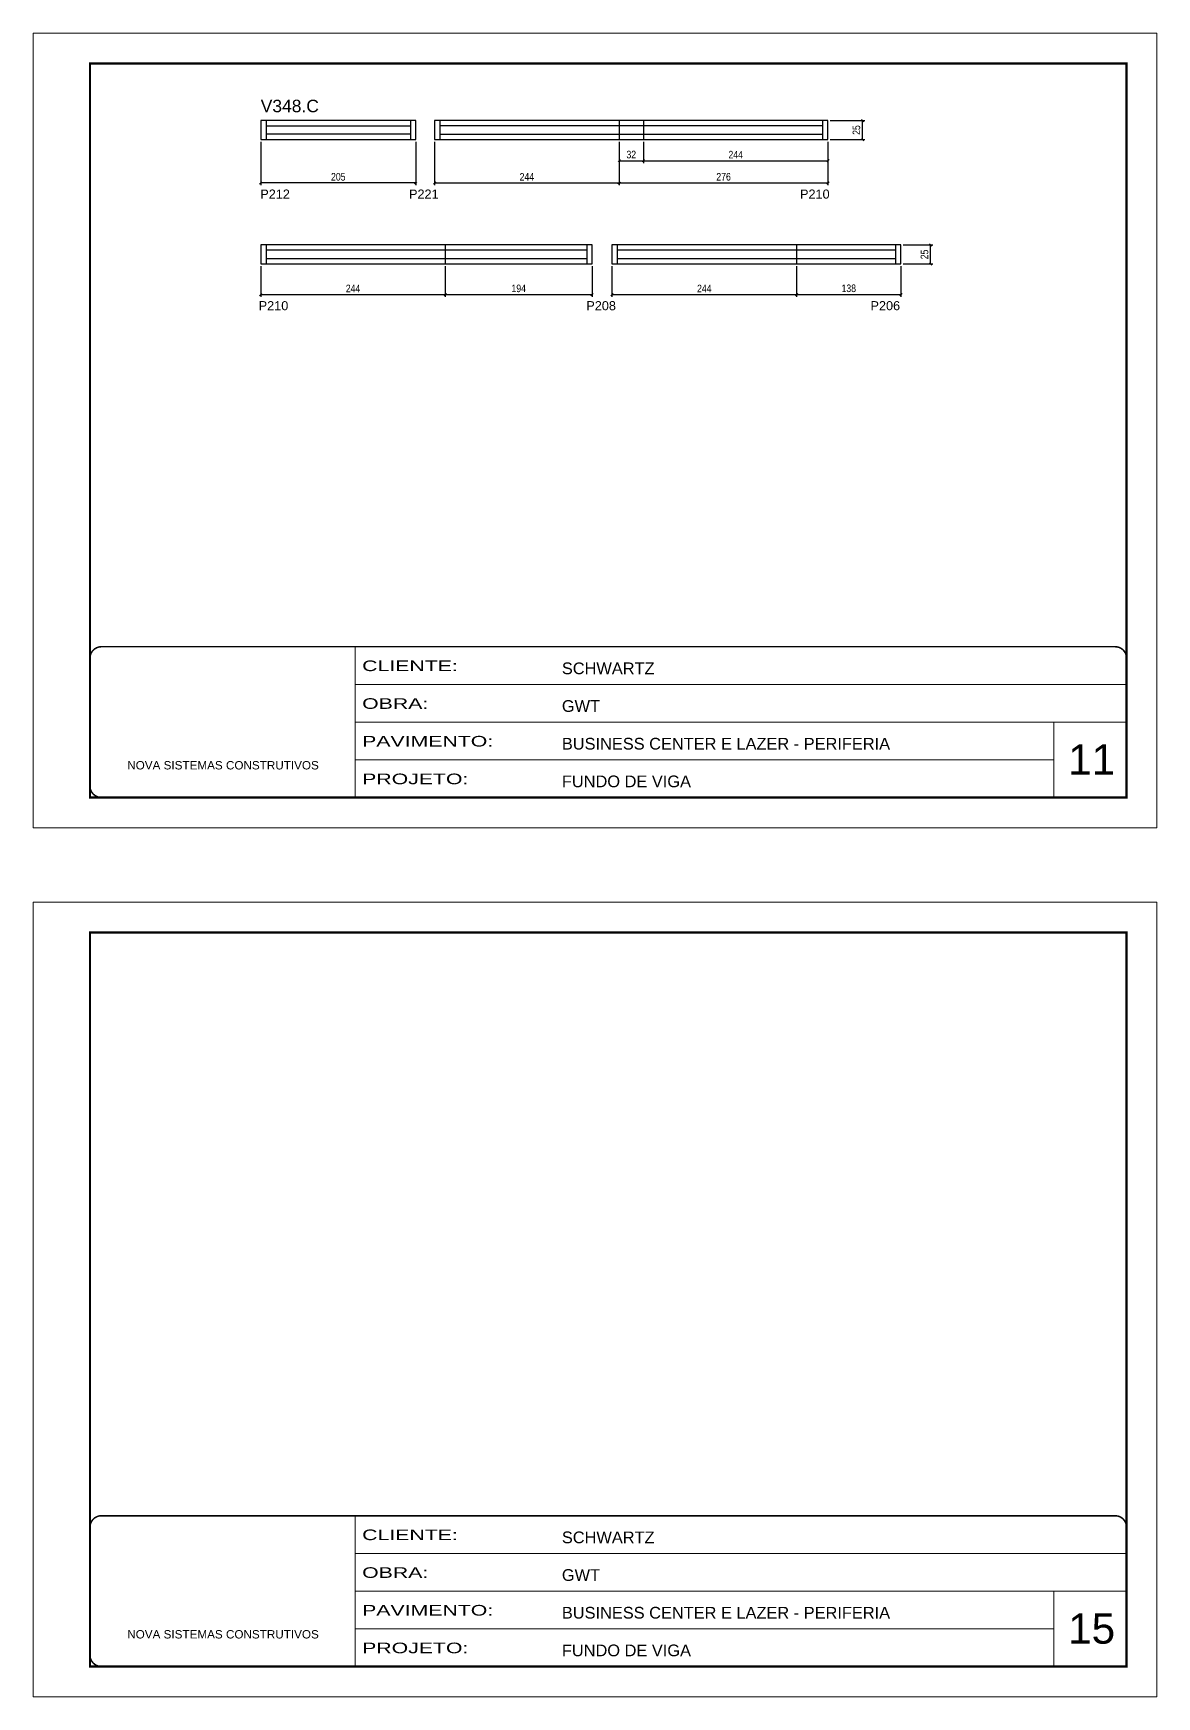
# Model space of a CAD drawing. Extents: x 3245 to 12416, y 917 to 10295.
# Drawn here: x 6429 to 7914, y 5512 to 7710 of the extents above; entities that cross this region are included whole.
import ezdxf

# ---------------------------------------------------------------- set-up
doc = ezdxf.new("R2010")
doc.units = 0
doc.linetypes.add('CONTINUO', pattern=[0])
doc.linetypes.add('DASHED', pattern=[0.75, 0.5, -0.25])
for name, color, linetype in [('5', 5, 'Continuous'), ('COTA', 241, 'Continuous'), ('NOMENCLATURA', 7, 'Continuous'), ('Painéis', 200, 'Continuous'), ('SARR_2.2x7', 40, 'Continuous')]:
    doc.layers.add(name, color=color, linetype=linetype)
for name, color, linetype, lineweight in [('CARIMBO', 255, 'Continuous', 9), ('Folhas', 255, 'Continuous', 9), ('SARRAFO DE PRESSAO', 251, 'DASHED', 9)]:
    doc.layers.add(name, color=color, linetype=linetype, lineweight=lineweight)
doc.styles.add('ARIAL', font='arial.ttf')
doc.styles.add('COTA TECNICA-50', font='techl___.ttf', dxfattribs={"height": 10})
doc.styles.get("Standard").update_dxf_attribs({"font": 'arial.ttf'})
doc.styles.add('Tecnologia', font='')
doc.styles.get('Tecnologia').set_extended_font_data('Forgotten Futurist')
doc.dimstyles.new('COTA PAINEL-50', dxfattribs={"dimtxt": 10, "dimasz": 3, "dimexe": 3, "dimexo": 3, "dimgap": 3, "dimtad": 1, "dimdec": 1, "dimzin": 12, "dimdsep": 46, "dimtxsty": 'COTA TECNICA-50', "dimblk1": 'OBLIQUE', "dimblk2": 'OBLIQUE', "dimsah": 1, "dimcen": 0.9, "dimclrd": 4, "dimclre": 4, "dimclrt": 240, "dimadec": 1, "dimazin": 3, "dimtfac": 1, "dimtdec": 1, "dimtmove": 0, "dimatfit": 3, "dimfxl": 1, "dimtolj": 1, "dimtzin": 12, "dimarcsym": 0})

# ---------------------------------------------------------------- blocks, each defined once
blk = doc.blocks.new('9999999999')
at = {"color": 30, "linetype": 'CONTINUO'}
for p, q in [((98564.6, 34230.2), (98564.6, 34429.4)), ((98564.6, 34379.6), (99584, 34379.6)), ((98564.6, 34329.8), (99488, 34329.8)), ((99584, 34329.8), (99488, 34329.8)), ((99488, 34329.8), (99488, 34230.2)), ((98564.6, 34280), (99488, 34280))]:
    blk.add_line(p, q, dxfattribs=at)
at = {"color": 30, "linetype": 'CONTINUO', "const_width": 2}
blk.add_lwpolyline([(99584, 34230.2), (99584, 34414.4, 0.414214), (99569, 34429.4), (98229, 34429.4, 0.414214), (98214, 34414.4), (98214, 34245.2, 0.414214), (98229, 34230.2), (99584, 34230.2)], format="xyb", dxfattribs=at)
at = {"layer": 'Folhas'}
blk.add_lwpolyline([(98139, 34190.2), (99624, 34190.2), (99624, 35240.2), (98139, 35240.2)], close=True, dxfattribs=at)
at = {"layer": 'Folhas', "color": 30, "const_width": 3}
blk.add_lwpolyline([(98214, 34230.2), (99584, 34230.2), (99584, 35200.2), (98214, 35200.2)], close=True, dxfattribs=at)
at = {"color": 7, "linetype": 'Continuous', "ltscale": 5, "style": 'ARIAL'}
for s, height, p in [('SCHWARTZ', 15.48, (98837.7, 34393.1)), ('GWT', 15.48, (98837.7, 34343.3)), ('BUSINESS CENTER E LAZER - PERIFERIA', 15.483, (98837.7, 34293.5)), ('NOVA SISTEMAS CONSTRUTIVOS', 11.059, (98263.2, 34267.2)), ('FUNDO DE VIGA', 15.483, (98837.7, 34243.7))]:
    blk.add_text(s, height=height, dxfattribs=at).set_placement(p)
at = {"layer": 'Folhas', "color": 7, "style": 'Tecnologia', "width": 1.5}
for s, p in [('CLIENTE:', (98573.7, 34397.2)), ('OBRA:', (98573.7, 34347.3)), ('PAVIMENTO:', (98573.7, 34297.5)), ('PROJETO:', (98573.7, 34247.7))]:
    blk.add_text(s, height=14, dxfattribs=at).set_placement(p)
blk = doc.blocks.new('_Oblique')
at = {"color": 0, "linetype": 'ByBlock', "lineweight": -2}
blk.add_line((-0.5, -0.5), (0.5, 0.5), dxfattribs=at)
blk = doc.blocks.new('*D924')
at = {"layer": 'COTA', "color": 4, "linetype": 'ByBlock', "lineweight": -2, "transparency": 16777216}
for p, q in [((6729.5, 7566.7), (6729.5, 7509.3)), ((6934.5, 7566.7), (6934.5, 7509.3)), ((6934.5, 7512.3), (6729.5, 7512.3))]:
    blk.add_line(p, q, dxfattribs=at)
at = {"layer": 'Defpoints', "color": 0, "linetype": 'ByBlock', "transparency": 16777216}
for p in [(6729.5, 7569.7), (6934.5, 7569.7), (6729.5, 7512.3)]:
    blk.add_point(p, dxfattribs=at)
at = {"layer": 'COTA', "color": 4, "linetype": 'ByBlock', "lineweight": -2, "transparency": 16777216, "xscale": 3, "yscale": 3, "zscale": 3, "rotation": 180}
blk.add_blockref('_Oblique', (6729.5, 7512.3), dxfattribs=at)
at = {"layer": 'COTA', "color": 4, "linetype": 'ByBlock', "lineweight": -2, "transparency": 16777216, "xscale": 3, "yscale": 3, "zscale": 3}
blk.add_blockref('_Oblique', (6934.5, 7512.3), dxfattribs=at)
at = {"layer": 'COTA', "color": 240, "linetype": 'ByBlock', "transparency": 16777216, "insert": (6832, 7520.4), "char_height": 10, "attachment_point": 5, "style": 'COTA TECNICA-50'}
blk.add_mtext('\\A1;205', dxfattribs=at)
blk = doc.blocks.new('*D925')
at = {"layer": 'COTA', "color": 4, "linetype": 'ByBlock', "lineweight": -2, "transparency": 16777216}
for p, q in [((6959.3, 7566.7), (6959.3, 7509.3)), ((7203.3, 7566.7), (7203.3, 7509.3)), ((6959.3, 7512.3), (7203.3, 7512.3))]:
    blk.add_line(p, q, dxfattribs=at)
at = {"layer": 'Defpoints', "color": 0, "linetype": 'ByBlock', "transparency": 16777216}
for p in [(6959.3, 7569.7), (7203.3, 7569.7), (7203.3, 7512.3)]:
    blk.add_point(p, dxfattribs=at)
at = {"layer": 'COTA', "color": 4, "linetype": 'ByBlock', "lineweight": -2, "transparency": 16777216, "xscale": 3, "yscale": 3, "zscale": 3, "rotation": 180}
blk.add_blockref('_Oblique', (6959.3, 7512.3), dxfattribs=at)
at = {"layer": 'COTA', "color": 4, "linetype": 'ByBlock', "lineweight": -2, "transparency": 16777216, "xscale": 3, "yscale": 3, "zscale": 3}
blk.add_blockref('_Oblique', (7203.3, 7512.3), dxfattribs=at)
at = {"layer": 'COTA', "color": 240, "linetype": 'ByBlock', "transparency": 16777216, "insert": (7081.3, 7520.4), "char_height": 10, "attachment_point": 5, "style": 'COTA TECNICA-50'}
blk.add_mtext('\\A1;244', dxfattribs=at)
blk = doc.blocks.new('*D926')
at = {"layer": 'COTA', "color": 4, "linetype": 'ByBlock', "lineweight": -2, "transparency": 16777216}
for p, q in [((7203.3, 7566.7), (7203.3, 7509.3)), ((7479.3, 7566.7), (7479.3, 7509.3)), ((7203.3, 7512.3), (7479.3, 7512.3))]:
    blk.add_line(p, q, dxfattribs=at)
at = {"layer": 'Defpoints', "color": 0, "linetype": 'ByBlock', "transparency": 16777216}
for p in [(7203.3, 7569.7), (7479.3, 7569.7), (7479.3, 7512.3)]:
    blk.add_point(p, dxfattribs=at)
at = {"layer": 'COTA', "color": 4, "linetype": 'ByBlock', "lineweight": -2, "transparency": 16777216, "xscale": 3, "yscale": 3, "zscale": 3, "rotation": 180}
blk.add_blockref('_Oblique', (7203.3, 7512.3), dxfattribs=at)
at = {"layer": 'COTA', "color": 4, "linetype": 'ByBlock', "lineweight": -2, "transparency": 16777216, "xscale": 3, "yscale": 3, "zscale": 3}
blk.add_blockref('_Oblique', (7479.3, 7512.3), dxfattribs=at)
at = {"layer": 'COTA', "color": 240, "linetype": 'ByBlock', "transparency": 16777216, "insert": (7341.3, 7520.4), "char_height": 10, "attachment_point": 5, "style": 'COTA TECNICA-50'}
blk.add_mtext('\\A1;276', dxfattribs=at)
blk = doc.blocks.new('*D927')
at = {"layer": 'COTA', "color": 4, "linetype": 'ByBlock', "lineweight": -2, "transparency": 16777216}
for p, q in [((7203.3, 7566.7), (7203.3, 7538.6)), ((7235.3, 7566.7), (7235.3, 7538.6)), ((7203.3, 7541.6), (7235.3, 7541.6))]:
    blk.add_line(p, q, dxfattribs=at)
at = {"layer": 'Defpoints', "color": 0, "linetype": 'ByBlock', "transparency": 16777216}
for p in [(7203.3, 7569.7), (7235.3, 7569.7), (7235.3, 7541.6)]:
    blk.add_point(p, dxfattribs=at)
at = {"layer": 'COTA', "color": 4, "linetype": 'ByBlock', "lineweight": -2, "transparency": 16777216, "xscale": 3, "yscale": 3, "zscale": 3, "rotation": 180}
blk.add_blockref('_Oblique', (7203.3, 7541.6), dxfattribs=at)
at = {"layer": 'COTA', "color": 4, "linetype": 'ByBlock', "lineweight": -2, "transparency": 16777216, "xscale": 3, "yscale": 3, "zscale": 3}
blk.add_blockref('_Oblique', (7235.3, 7541.6), dxfattribs=at)
at = {"layer": 'COTA', "color": 240, "linetype": 'ByBlock', "transparency": 16777216, "insert": (7219.3, 7549.8), "char_height": 10, "attachment_point": 5, "style": 'COTA TECNICA-50'}
blk.add_mtext('\\A1;32', dxfattribs=at)
blk = doc.blocks.new('*D928')
at = {"layer": 'COTA', "color": 4, "linetype": 'ByBlock', "lineweight": -2, "transparency": 16777216}
for p, q in [((7235.3, 7566.7), (7235.3, 7538.6)), ((7479.3, 7566.7), (7479.3, 7538.6)), ((7235.3, 7541.6), (7479.3, 7541.6))]:
    blk.add_line(p, q, dxfattribs=at)
at = {"layer": 'Defpoints', "color": 0, "linetype": 'ByBlock', "transparency": 16777216}
for p in [(7235.3, 7569.7), (7479.3, 7569.7), (7479.3, 7541.6)]:
    blk.add_point(p, dxfattribs=at)
at = {"layer": 'COTA', "color": 4, "linetype": 'ByBlock', "lineweight": -2, "transparency": 16777216, "xscale": 3, "yscale": 3, "zscale": 3, "rotation": 180}
blk.add_blockref('_Oblique', (7235.3, 7541.6), dxfattribs=at)
at = {"layer": 'COTA', "color": 4, "linetype": 'ByBlock', "lineweight": -2, "transparency": 16777216, "xscale": 3, "yscale": 3, "zscale": 3}
blk.add_blockref('_Oblique', (7479.3, 7541.6), dxfattribs=at)
at = {"layer": 'COTA', "color": 240, "linetype": 'ByBlock', "transparency": 16777216, "insert": (7357.3, 7549.7), "char_height": 10, "attachment_point": 5, "style": 'COTA TECNICA-50'}
blk.add_mtext('\\A1;244', dxfattribs=at)
blk = doc.blocks.new('*D929')
at = {"layer": 'COTA', "color": 4, "linetype": 'ByBlock', "lineweight": -2, "transparency": 16777216}
for p, q in [((7482.3, 7594.7), (7528, 7594.7)), ((7525, 7569.7), (7525, 7594.7)), ((7482.3, 7569.7), (7528, 7569.7))]:
    blk.add_line(p, q, dxfattribs=at)
at = {"layer": 'Defpoints', "color": 0, "linetype": 'ByBlock', "transparency": 16777216}
for p in [(7479.3, 7594.7), (7525, 7594.7), (7479.3, 7569.7)]:
    blk.add_point(p, dxfattribs=at)
at = {"layer": 'COTA', "color": 4, "linetype": 'ByBlock', "lineweight": -2, "transparency": 16777216, "xscale": 3, "yscale": 3, "zscale": 3}
for p, rotation in [((7525, 7594.7), 90), ((7525, 7569.7), 270)]:
    blk.add_blockref('_Oblique', p, dxfattribs=dict(at, rotation=rotation))
at = {"layer": 'COTA', "color": 240, "linetype": 'ByBlock', "transparency": 16777216, "insert": (7516.9, 7582.2), "char_height": 10, "attachment_point": 5, "rotation": 90, "style": 'COTA TECNICA-50'}
blk.add_mtext('\\A1;25', dxfattribs=at)
blk = doc.blocks.new('*D931')
at = {"layer": 'COTA', "color": 4, "linetype": 'ByBlock', "lineweight": -2, "transparency": 16777216}
for p, q in [((6729.5, 7402.3), (6729.5, 7361.8)), ((6973.5, 7402.3), (6973.5, 7361.8)), ((6729.5, 7364.8), (6973.5, 7364.8))]:
    blk.add_line(p, q, dxfattribs=at)
at = {"layer": 'Defpoints', "color": 0, "linetype": 'ByBlock', "transparency": 16777216}
for p in [(6729.5, 7405.3), (6973.5, 7405.3), (6973.5, 7364.8)]:
    blk.add_point(p, dxfattribs=at)
at = {"layer": 'COTA', "color": 4, "linetype": 'ByBlock', "lineweight": -2, "transparency": 16777216, "xscale": 3, "yscale": 3, "zscale": 3, "rotation": 180}
blk.add_blockref('_Oblique', (6729.5, 7364.8), dxfattribs=at)
at = {"layer": 'COTA', "color": 4, "linetype": 'ByBlock', "lineweight": -2, "transparency": 16777216, "xscale": 3, "yscale": 3, "zscale": 3}
blk.add_blockref('_Oblique', (6973.5, 7364.8), dxfattribs=at)
at = {"layer": 'COTA', "color": 240, "linetype": 'ByBlock', "transparency": 16777216, "insert": (6851.5, 7372.8), "char_height": 10, "attachment_point": 5, "style": 'COTA TECNICA-50'}
blk.add_mtext('\\A1;244', dxfattribs=at)
blk = doc.blocks.new('*D932')
at = {"layer": 'COTA', "color": 4, "linetype": 'ByBlock', "lineweight": -2, "transparency": 16777216}
for p, q in [((6973.5, 7402.3), (6973.5, 7361.8)), ((7167.5, 7402.3), (7167.5, 7361.8)), ((6973.5, 7364.8), (7167.5, 7364.8))]:
    blk.add_line(p, q, dxfattribs=at)
at = {"layer": 'Defpoints', "color": 0, "linetype": 'ByBlock', "transparency": 16777216}
for p in [(6973.5, 7405.3), (7167.5, 7405.3), (7167.5, 7364.8)]:
    blk.add_point(p, dxfattribs=at)
at = {"layer": 'COTA', "color": 4, "linetype": 'ByBlock', "lineweight": -2, "transparency": 16777216, "xscale": 3, "yscale": 3, "zscale": 3, "rotation": 180}
blk.add_blockref('_Oblique', (6973.5, 7364.8), dxfattribs=at)
at = {"layer": 'COTA', "color": 4, "linetype": 'ByBlock', "lineweight": -2, "transparency": 16777216, "xscale": 3, "yscale": 3, "zscale": 3}
blk.add_blockref('_Oblique', (7167.5, 7364.8), dxfattribs=at)
at = {"layer": 'COTA', "color": 240, "linetype": 'ByBlock', "transparency": 16777216, "insert": (7070.5, 7372.9), "char_height": 10, "attachment_point": 5, "style": 'COTA TECNICA-50'}
blk.add_mtext('\\A1;194', dxfattribs=at)
blk = doc.blocks.new('*D935')
at = {"layer": 'COTA', "color": 4, "linetype": 'ByBlock', "lineweight": -2, "transparency": 16777216}
for p, q in [((7193.8, 7402.3), (7193.8, 7361.8)), ((7437.8, 7402.3), (7437.8, 7361.8)), ((7193.8, 7364.8), (7437.8, 7364.8))]:
    blk.add_line(p, q, dxfattribs=at)
at = {"layer": 'Defpoints', "color": 0, "linetype": 'ByBlock', "transparency": 16777216}
for p in [(7193.8, 7405.3), (7437.8, 7405.3), (7437.8, 7364.8)]:
    blk.add_point(p, dxfattribs=at)
at = {"layer": 'COTA', "color": 4, "linetype": 'ByBlock', "lineweight": -2, "transparency": 16777216, "xscale": 3, "yscale": 3, "zscale": 3, "rotation": 180}
blk.add_blockref('_Oblique', (7193.8, 7364.8), dxfattribs=at)
at = {"layer": 'COTA', "color": 4, "linetype": 'ByBlock', "lineweight": -2, "transparency": 16777216, "xscale": 3, "yscale": 3, "zscale": 3}
blk.add_blockref('_Oblique', (7437.8, 7364.8), dxfattribs=at)
at = {"layer": 'COTA', "color": 240, "linetype": 'ByBlock', "transparency": 16777216, "insert": (7315.8, 7372.8), "char_height": 10, "attachment_point": 5, "style": 'COTA TECNICA-50'}
blk.add_mtext('\\A1;244', dxfattribs=at)
blk = doc.blocks.new('*D936')
at = {"layer": 'COTA', "color": 4, "linetype": 'ByBlock', "lineweight": -2, "transparency": 16777216}
for p, q in [((7437.8, 7402.3), (7437.8, 7361.8)), ((7575.8, 7402.3), (7575.8, 7361.8)), ((7437.8, 7364.8), (7575.8, 7364.8))]:
    blk.add_line(p, q, dxfattribs=at)
at = {"layer": 'Defpoints', "color": 0, "linetype": 'ByBlock', "transparency": 16777216}
for p in [(7437.8, 7405.3), (7575.8, 7405.3), (7575.8, 7364.8)]:
    blk.add_point(p, dxfattribs=at)
at = {"layer": 'COTA', "color": 4, "linetype": 'ByBlock', "lineweight": -2, "transparency": 16777216, "xscale": 3, "yscale": 3, "zscale": 3, "rotation": 180}
blk.add_blockref('_Oblique', (7437.8, 7364.8), dxfattribs=at)
at = {"layer": 'COTA', "color": 4, "linetype": 'ByBlock', "lineweight": -2, "transparency": 16777216, "xscale": 3, "yscale": 3, "zscale": 3}
blk.add_blockref('_Oblique', (7575.8, 7364.8), dxfattribs=at)
at = {"layer": 'COTA', "color": 240, "linetype": 'ByBlock', "transparency": 16777216, "insert": (7506.8, 7373), "char_height": 10, "attachment_point": 5, "style": 'COTA TECNICA-50'}
blk.add_mtext('\\A1;138', dxfattribs=at)
blk = doc.blocks.new('*D937')
at = {"layer": 'COTA', "color": 4, "linetype": 'ByBlock', "lineweight": -2, "transparency": 16777216}
for p, q in [((7578.8, 7430.3), (7618, 7430.3)), ((7615, 7405.3), (7615, 7430.3)), ((7578.8, 7405.3), (7618, 7405.3))]:
    blk.add_line(p, q, dxfattribs=at)
at = {"layer": 'Defpoints', "color": 0, "linetype": 'ByBlock', "transparency": 16777216}
for p in [(7575.8, 7430.3), (7615, 7430.3), (7575.8, 7405.3)]:
    blk.add_point(p, dxfattribs=at)
at = {"layer": 'COTA', "color": 4, "linetype": 'ByBlock', "lineweight": -2, "transparency": 16777216, "xscale": 3, "yscale": 3, "zscale": 3}
for p, rotation in [((7615, 7430.3), 90), ((7615, 7405.3), 270)]:
    blk.add_blockref('_Oblique', p, dxfattribs=dict(at, rotation=rotation))
at = {"layer": 'COTA', "color": 240, "linetype": 'ByBlock', "transparency": 16777216, "insert": (7606.9, 7417.8), "char_height": 10, "attachment_point": 5, "rotation": 90, "style": 'COTA TECNICA-50'}
blk.add_mtext('\\A1;25', dxfattribs=at)

msp = doc.modelspace()

# ---------------------------------------------------------------- linework, layer by layer
at = {"layer": 'Painéis', "linetype": 'Continuous'}
for p, q in [((7203.27, 7594.72), (7203.27, 7569.72)), ((7235.27, 7594.72), (7235.27, 7569.72)), ((6973.5, 7430.31), (6973.5, 7405.31)), ((7437.76, 7430.31), (7437.76, 7405.31))]:
    msp.add_line(p, q, dxfattribs=at)
for points in [[(6934.5, 7594.72), (6729.5, 7594.72), (6729.5, 7569.72), (6934.5, 7569.72)], [(6959.27, 7569.72), (7479.27, 7569.72), (7479.27, 7594.72), (6959.27, 7594.72)], [(6729.5, 7405.31), (7167.5, 7405.31), (7167.5, 7430.31), (6729.5, 7430.31)], [(7193.76, 7405.31), (7575.76, 7405.31), (7575.76, 7430.31), (7193.76, 7430.31)]]:
    msp.add_lwpolyline(points, close=True, dxfattribs=at)
at = {"layer": 'SARR_2.2x7', "linetype": 'Continuous'}
for p, q in [((6736.5, 7594.72), (6736.5, 7569.72)), ((6736.5, 7587.72), (6927.5, 7587.72)), ((6927.5, 7594.72), (6927.5, 7569.72)), ((6966.27, 7594.72), (6966.27, 7569.72)), ((7203.27, 7587.72), (6966.27, 7587.72)), ((7472.27, 7587.72), (7203.27, 7587.72)), ((7472.27, 7594.72), (7472.27, 7569.72)), ((6927.5, 7576.72), (6736.5, 7576.72)), ((6966.27, 7576.72), (7203.27, 7576.72)), ((7203.27, 7576.72), (7472.27, 7576.72)), ((6736.5, 7430.31), (6736.5, 7405.31)), ((6973.5, 7423.31), (6736.5, 7423.31)), ((6736.5, 7412.31), (6973.5, 7412.31)), ((7160.5, 7423.31), (6973.5, 7423.31)), ((6973.5, 7412.31), (7160.5, 7412.31)), ((7160.5, 7430.31), (7160.5, 7405.31)), ((7200.76, 7430.31), (7200.76, 7405.31)), ((7437.76, 7423.31), (7200.76, 7423.31)), ((7200.76, 7412.31), (7437.76, 7412.31)), ((7568.76, 7423.31), (7437.76, 7423.31)), ((7437.76, 7412.31), (7568.76, 7412.31)), ((7568.76, 7430.31), (7568.76, 7405.31))]:
    msp.add_line(p, q, dxfattribs=at)

# ---------------------------------------------------------------- block references
at = {"layer": 'SARRAFO DE PRESSAO', "color": 6, "linetype": 'ByBlock'}
for p in [(-91710.13, -27530.07), (-91710.13, -28678.65)]:
    msp.add_blockref('9999999999', p, dxfattribs=at)

# ---------------------------------------------------------------- texts
at = {"layer": '5', "linetype": 'Continuous'}
for s, p in [('P212', (6728.91, 7491.59)), ('P221', (6925.47, 7491.59)), ('P210', (7442.32, 7491.59)), ('P210', (6726.78, 7344.08)), ('P208', (7159.87, 7344.08)), ('P206', (7535.5, 7344.08))]:
    msp.add_text(s, height=12, rotation=359.99996, dxfattribs=at).set_placement(p)
at = {"layer": 'CARIMBO', "style": 'ARIAL'}
for s, p in [('11', (7796.7, 6730.27)), ('15', (7796.7, 5581.7))]:
    msp.add_text(s, height=40, dxfattribs=at).set_placement(p)
at = {"layer": 'NOMENCLATURA', "linetype": 'Continuous'}
msp.add_text('V348.C', height=16.5, dxfattribs=at).set_placement((6729.5, 7605.79))

# ---------------------------------------------------------------- dimensions: what is measured, and where the dimension line sits
at = {"layer": 'COTA', "linetype": 'ByBlock'}
for base, p1, p2, angle, picture, middle in [((7524.97, 7594.72), (7479.27, 7569.72), (7479.27, 7594.72), 90, '*D929', (7516.86, 7582.22)), ((6729.5, 7512.29), (6934.5, 7569.72), (6729.5, 7569.72), 180, '*D924', (6832, 7520.4)), ((7614.99, 7430.31), (7575.76, 7405.31), (7575.76, 7430.31), 90, '*D937', (7606.88, 7417.81))]:
    dim = msp.add_linear_dim(base=base, p1=p1, p2=p2, angle=angle, dimstyle='COTA PAINEL-50', override={"dimarcsym": 1}, dxfattribs=at)
    dim.commit()
    dim.dimension.update_dxf_attribs({"geometry": picture, "text_midpoint": middle})
for base, p1, p2, override, picture, middle in [((7203.27, 7512.29), (6959.27, 7569.72), (7203.27, 7569.72), {"dimarcsym": 1}, '*D925', (7081.27, 7520.36)), ((7479.27, 7512.29), (7203.27, 7569.72), (7479.27, 7569.72), {"dimarcsym": 1}, '*D926', (7341.27, 7520.39)), ((7235.27, 7541.63), (7203.27, 7569.72), (7235.27, 7569.72), {"dimarcsym": 1}, '*D927', (7219.27, 7549.85)), ((7479.27, 7541.63), (7235.27, 7569.72), (7479.27, 7569.72), {"dimtmove": 1, "dimarcsym": 1}, '*D928', (7357.27, 7549.7)), ((6973.5, 7364.78), (6729.5, 7405.31), (6973.5, 7405.31), {"dimarcsym": 1}, '*D931', (6851.5, 7372.85)), ((7167.5, 7364.78), (6973.5, 7405.31), (7167.5, 7405.31), {"dimarcsym": 1}, '*D932', (7070.5, 7372.88)), ((7437.76, 7364.78), (7193.76, 7405.31), (7437.76, 7405.31), {"dimarcsym": 1}, '*D935', (7315.76, 7372.85)), ((7575.76, 7364.78), (7437.76, 7405.31), (7575.76, 7405.31), {"dimarcsym": 1}, '*D936', (7506.76, 7373.02))]:
    dim = msp.add_linear_dim(base=base, p1=p1, p2=p2, dimstyle='COTA PAINEL-50', override=override, dxfattribs=at)
    dim.commit()
    dim.dimension.update_dxf_attribs({"geometry": picture, "text_midpoint": middle})

doc.saveas('drawing.dxf')
